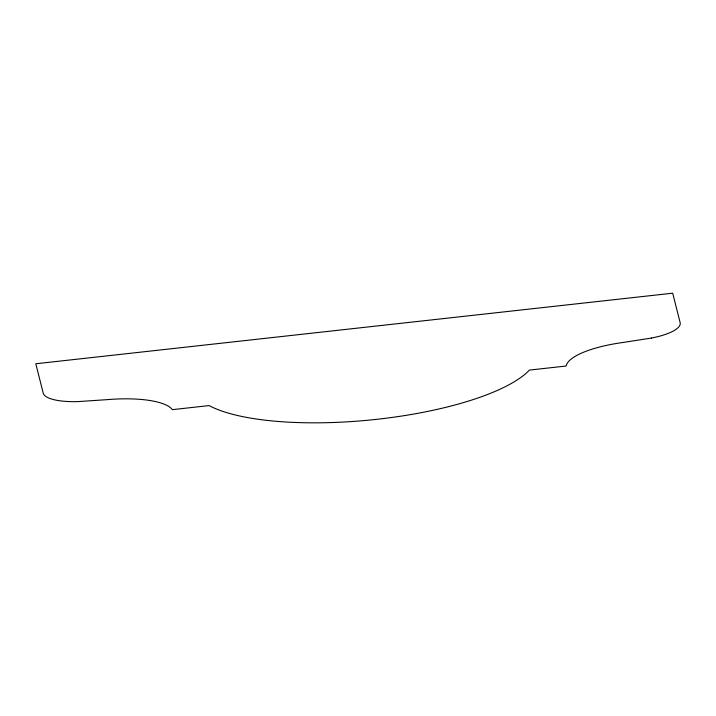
<?xml version="1.0" encoding="UTF-8"?>
<svg xmlns="http://www.w3.org/2000/svg" width="716" height="716" viewBox="0 0 716 716"><rect width="100%" height="100%" fill="white"/><g stroke="black" fill="none" stroke-linecap="round" stroke-linejoin="round"><path stroke-width="1.07" d="M651.471 338.059L622.938 342.49A67.814 19.601 -5.6 0 0 566.168 366.019L529.419 370.091A172.672 49.905 -5.6 0 1 377.207 419.272A172.672 49.905 -5.6 0 1 209.099 405.587L172.35 409.659A67.814 19.601 -5.6 0 0 107.096 399.653L77.937 401.604A43.837 12.673 -5.6 0 1 43.309 393.451L35.8 363.764L672.691 293.193L680.2 322.871A43.837 12.673 -5.6 0 1 651.471 338.059"/></g></svg>
